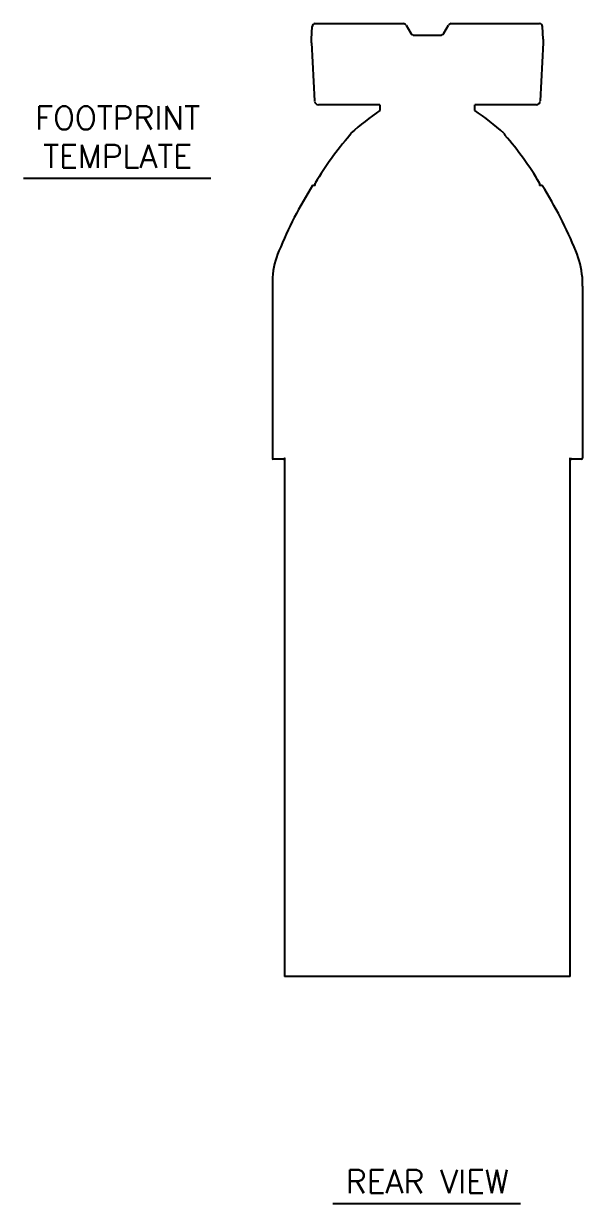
# Model space of a CAD drawing. Extents: x 6 to 132, y 2 to 97.
# Drawn here: x 112.99 to 131.07, y 58.33 to 96.54 of the extents above; entities that cross this region are included whole.
import ezdxf
from ezdxf.enums import TextEntityAlignment as Align

# ---------------------------------------------------------------- set-up
doc = ezdxf.new("R2010")
doc.units = 0
doc.header["$MEASUREMENT"] = 0
doc.layers.add('OBJECT', color=7, linetype='CONTINUOUS')
doc.styles.get("Standard").update_dxf_attribs({"font": 'SIMPLEX'})

msp = doc.modelspace()

# ---------------------------------------------------------------- linework, layer by layer
at = {"layer": 'OBJECT'}
for p, q in [((122.302, 96.035), (122.323, 96.44)), ((122.423, 96.535), (124.302, 96.535)), ((124.302, 96.535), (125.278, 96.535)), ((125.365, 96.485), (125.516, 96.223)), ((126.588, 96.223), (126.74, 96.485)), ((126.826, 96.535), (127.802, 96.535)), ((127.802, 96.535), (129.681, 96.535)), ((129.802, 96.035), (129.781, 96.44)), ((122.302, 95.91), (122.302, 96.035)), ((122.302, 95.91), (122.401, 94.029)), ((125.624, 96.16), (126.48, 96.16)), ((129.802, 95.91), (129.704, 94.029)), ((129.802, 96.035), (129.802, 95.91)), ((124.517, 93.91), (122.526, 93.91)), ((124.517, 93.91), (124.517, 93.722)), ((127.588, 93.722), (127.588, 93.91)), ((129.579, 93.91), (127.588, 93.91)), ((123.577, 92.985), (123.543, 92.92)), ((128.527, 92.985), (128.561, 92.92)), ((122.423, 91.29), (122.335, 91.29)), ((129.77, 91.29), (129.681, 91.29)), ((121.036, 88.036), (121.036, 82.46)), ((131.068, 88.036), (131.068, 82.46)), ((121.393, 82.43), (121.066, 82.43)), ((121.393, 82.43), (121.394, 82.43)), ((121.423, 82.46), (121.424, 82.462)), ((121.423, 82.46), (121.423, 82.46)), ((121.427, 82.479), (121.427, 65.68)), ((130.677, 65.68), (130.677, 82.479)), ((130.681, 82.46), (130.681, 82.46)), ((130.709, 82.43), (130.711, 82.43)), ((131.038, 82.43), (130.711, 82.43)), ((121.81, 65.68), (121.427, 65.68)), ((121.877, 65.68), (121.81, 65.68)), ((122.047, 65.68), (121.877, 65.68)), ((122.32, 65.68), (122.047, 65.68)), ((125.552, 65.68), (122.32, 65.68)), ((125.883, 65.68), (125.552, 65.68)), ((126.222, 65.68), (125.883, 65.68)), ((126.552, 65.68), (126.222, 65.68)), ((129.784, 65.68), (126.552, 65.68)), ((130.058, 65.68), (129.784, 65.68)), ((130.227, 65.68), (130.058, 65.68)), ((130.294, 65.68), (130.227, 65.68)), ((130.677, 65.68), (130.294, 65.68))]:
    msp.add_line(p, q, dxfattribs=at)
at = {"layer": 'OBJECT', "color": 1}
for p, q in [((112.987, 91.531), (119.04, 91.531)), ((122.993, 58.334), (129.065, 58.334))]:
    msp.add_line(p, q, dxfattribs=at)
at = {"layer": 'OBJECT'}
for centre, radius, start, end in [((122.423, 96.435), 0.1, 90, 177), ((125.278, 96.435), 0.1, 30, 90), ((126.826, 96.435), 0.1, 90, 150), ((129.681, 96.435), 0.1, 3, 90), ((125.624, 96.285), 0.125, 210, 270), ((126.48, 96.285), 0.125, 270, 330), ((122.526, 94.035), 0.125, 183, 270), ((129.579, 94.035), 0.125, 270, 357), ((130.209, 85.5), 10, 124.6936, 131.5388), ((121.896, 85.5), 10, 48.4612, 55.3064), ((131.05, 86.313), 10, 138.6485, 149.6182), ((121.055, 86.313), 10, 30.3816, 41.3515), ((134.2, 83.86), 14, 147.943, 157.6893), ((117.905, 83.86), 14, 22.3107, 32.0571), ((124.023, 88.036), 3, 157.6893, 174.6575), ((128.081, 88.036), 3, 5.3422, 22.3107), ((121.066, 82.46), 0.03, 180, 270), ((121.393, 82.46), 0.03, 317.2828, 359.9996), ((130.711, 82.46), 0.03, 180.0041, 225.6458), ((131.038, 82.46), 0.03, 270, 0)]:
    msp.add_arc(centre, radius, start, end, dxfattribs=at)
for points, knots in [([(122.423, 91.29), (122.423, 91.302), (122.423, 91.331), (122.423, 91.364), (122.423, 91.368), (122.423, 91.371)], [0.4289254, 0.4289254, 0.4289254, 0.4289254, 0.5588563, 0.7782164, 1, 1, 1, 1]), ([(129.681, 91.371), (129.681, 91.371), (129.681, 91.374), (129.681, 91.363), (129.681, 91.338), (129.681, 91.308), (129.681, 91.29)], [0, 0, 0, 0, 0.0001404, 0.190383, 0.380636, 0.5703308, 0.5703308, 0.5703308, 0.5703308]), ([(121.036, 88.315), (121.036, 88.314), (121.036, 88.311), (121.036, 88.288), (121.036, 88.241), (121.036, 88.169), (121.036, 88.099), (121.036, 88.054), (121.036, 88.036)], [0, 0, 0, 0, 0.152985, 0.31018, 0.555448, 0.740405, 0.891725, 1, 1, 1, 1]), ([(131.068, 88.036), (131.068, 88.051), (131.068, 88.091), (131.068, 88.152), (131.068, 88.221), (131.068, 88.27), (131.068, 88.301), (131.068, 88.312), (131.068, 88.316), (131.068, 88.315), (131.068, 88.315)], [0, 0, 0, 0, 0.092303, 0.228912, 0.378188, 0.606057, 0.752176, 0.902496, 0.999896, 1, 1, 1, 1]), ([(121.394, 82.43), (121.394, 82.43), (121.398, 82.43), (121.404, 82.432), (121.411, 82.436), (121.416, 82.44), (121.419, 82.445), (121.42, 82.447), (121.421, 82.448), (121.421, 82.448)], [0, 0, 0, 0, 0.019895, 0.273965, 0.481695, 0.660203, 0.810868, 0.944871, 1, 1, 1, 1]), ([(130.679, 82.472), (130.679, 82.471), (130.68, 82.462), (130.68, 82.465), (130.681, 82.461), (130.681, 82.46)], [0, 0, 0, 0, 0.035744, 0.856178, 1, 1, 1, 1]), ([(130.684, 82.448), (130.684, 82.448), (130.684, 82.447), (130.686, 82.444), (130.69, 82.438), (130.697, 82.433), (130.705, 82.43), (130.71, 82.431), (130.711, 82.431)], [0, 0, 0, 0, 0.088803, 0.244867, 0.42001, 0.646502, 0.899114, 1, 1, 1, 1])]:
    msp.add_open_spline(points, degree=3, knots=knots, dxfattribs=at)

# ---------------------------------------------------------------- texts
at = {"layer": 'OBJECT', "color": 1}
for s, p in [('FOOTPRINT', (116.031, 93.107)), ('TEMPLATE', (116.031, 91.862)), ('REAR VIEW', (126.052, 58.666))]:
    msp.add_text(s, height=0.75, dxfattribs=at).set_placement(p, align=Align.CENTER)

doc.saveas('drawing.dxf')
